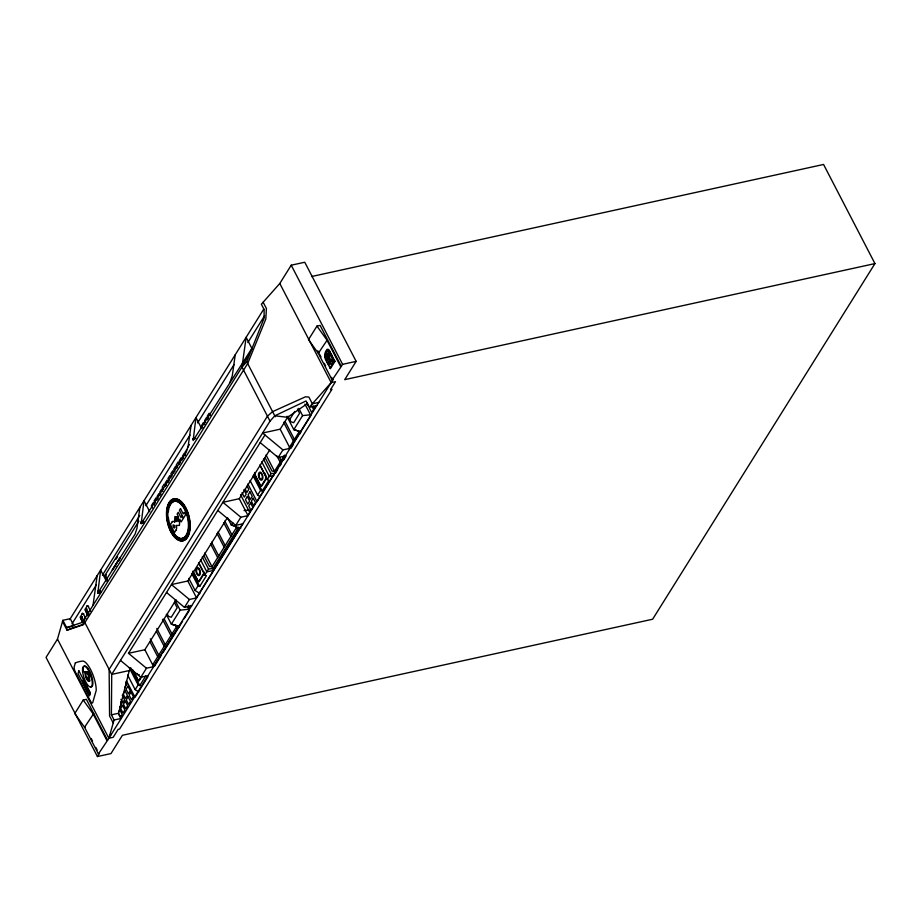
<?xml version="1.0" encoding="UTF-8"?>
<svg xmlns="http://www.w3.org/2000/svg" width="921" height="921" viewBox="0 0 921 921"><rect width="100%" height="100%" fill="white"/><g stroke="black" fill="none" stroke-linecap="round" stroke-linejoin="round"><path stroke-width="1.38" d="M130.759 668.209L129.297 670.546L111.717 674.391L270.026 421.139L274.757 415.82L306.06 400.957L309.306 407.232L331.18 382.618L335.486 381.674L330.512 389.629L331.951 389.318L119.592 729.029L118.153 729.351L113.179 737.307L108.862 738.251L114.077 719.992L111.406 714.823L111.717 674.391L83.684 620.293L241.993 367.042L252.319 347.689L193.122 440.56L195.977 417.57L201.711 428.633M333.563 361.608L333.839 361.976M174.576 522.149L174.875 516.623L176.222 516.716L175.957 521.7L176.705 516.785L177.995 516.773L178.144 521.631L178.467 516.704L177.108 514.091L178.26 512.26L181 517.567L181.99 515.99L183.291 518.511L181.161 521.908L179.756 519.191L179.434 525.407L176.268 525.465M139.911 507.252L136.964 528.286L135.042 534.18L97.799 593.055L100.642 570.064L106.376 581.128M191.084 425.387L188.126 446.432L186.215 452.315L141.178 523.669L144.021 500.679L149.755 511.731M333.126 362.367L333.195 362.851M93.009 605.362L97.166 575.625M235.235 354.746L232.288 375.791L229.859 382.629M270.026 421.139L241.993 367.042L246.149 337.305L252.066 348.737M87.817 673.642L87.53 673.159A5.054 1.635 71.1 0 0 85.262 672.514L84.79 671.605L85.146 673.297A5.054 1.635 71.1 0 0 88.393 681.298A5.054 1.635 71.1 0 0 88.635 675.289L88.197 671.823L87.817 673.642L88.151 672.952A5.054 1.635 71.1 0 0 87 671.743M85.319 671.72L85.768 673.09A5.054 1.635 71.1 0 0 85.803 674.103M114.077 719.992L121.261 718.426L118.579 713.257L129.297 670.546M328.693 355.034L329.027 354.723A1.209 0.622 77.7 0 1 328.233 355.633A1.635 0.84 77.7 0 1 327.715 354.539A1.209 0.622 77.7 0 1 327.853 353.537L328.29 353.457A1.497 0.771 77.7 0 1 328.762 354.136L328.394 355.184M311.574 276.53L823.57 164.468L874.95 263.59L652.632 619.234L122.412 735.292L110.981 753.574L97.43 756.532L46.05 657.41L57.482 639.128L62.858 620.305L70.249 618.682L74.025 625.958M83.684 620.293L83.166 622.112L66.623 627.581L67.037 630.16L83.569 624.68L247.668 363.576L265.835 318.988L266.411 308.5L263.153 302.215M328.498 361.849L328.509 363.139L327.738 363.001L328.889 365.188L328.855 363.853L329.626 364.002L328.498 361.872M330.616 359.34C331.019 364.14 332.907 358.591 329.119 358.856A11.363 5.825 77.7 0 1 328.981 359.098L328.705 359.547M87.334 605.834L84.893 609.529L88.174 616.23M241.993 367.042L246.713 361.723L264.12 318.125L264.12 309.537L261.368 304.229L279.788 283.484L291.22 265.202L304.759 262.243L356.151 361.366L344.719 379.648L874.95 263.59M333.275 362.586L333.218 362.137M333.701 362.022L333.483 361.101L333.517 362.126M82.545 613.478L80.115 617.185L82.775 622.7M327.369 359.8A5.445 2.786 77.7 0 0 328.118 359.248A10.58 5.422 77.7 0 0 328.567 358.614L328.578 358.591A11.374 5.837 77.7 0 0 329.764 354.712L330.155 355.448A10.591 5.434 77.7 0 1 329.108 358.753M69.662 619.637L263.797 309.065M72.011 623.816L96.371 584.847M102.461 575.107L139.75 515.449M145.84 505.71L189.991 435.08M197.601 422.912L234.13 364.463M247.841 342.543L264.58 315.753M107.423 580.76L104.787 575.66L138.898 521.079M116.081 559.174L117.577 556.779M83.281 623.045L80.76 618.175L82.165 616.598M88.059 615.389L85.538 610.519L86.942 608.954M187.539 447.537L189.427 444.509M185.029 452.326L186.917 449.31M119.891 557.712L112.281 569.903L115.367 566.15M117.485 561.96L114.699 566.403L115.85 566.15M118.325 561.419L120.156 558.494M172.043 522.023L170.431 524.602L174.541 532.511L176.141 529.932M98.42 753.965L107.596 740.288L86.367 699.327L83.212 700.018L74.751 713.545L84.559 727.245L98.42 753.965L99.134 753.815L97.43 756.532M332.159 380.051L341.334 366.362L320.105 325.412L316.951 326.103L308.489 339.63L318.309 353.319L332.159 380.051L332.872 379.889L331.56 377.345M176.038 599.847L144.85 649.731L153.623 666.654L146.451 668.22L128.48 653.311L264.96 434.988M280.18 429.186L290.103 448.331L282.92 449.897L262.6 433.031L280.18 429.186L287.605 417.294L307.66 403.41M326.817 355.932L327.22 358.131L326.207 356.174C327.185 353.18 328.682 360.053 326.943 356.001M328.083 355.978L326.967 353.998L327.957 355.92M187.826 580.99L196.587 597.913L189.415 599.479L171.456 584.582L187.826 580.99L227.314 517.809M239.253 498.722L248.025 515.633L240.841 517.211L222.882 502.302L239.253 498.722L269.703 450.001M289.643 419.619L294.755 411.434M124.945 687.308L126.833 684.28L125.67 682.047M332.458 362.69L332.907 363.519M232.771 522.714L231.309 525.051L240.703 528.332M329.925 368.089L331.146 366.121A10.062 5.158 77.7 0 0 332.021 363.933L332.377 360.019L331.456 354.435M332.7 362.759C333.195 364.946 332.423 361.216 333.195 363.081M329.614 363.968L329.983 364.002A10.787 5.538 77.7 0 0 332.113 363.484A35.125 18.017 77.7 0 0 334.058 361.504L334.634 360.572M189.335 609.172L180.136 610.163L171.364 624.185L179.411 626.994M119.903 707.063L121.791 704.047L120.639 701.814M310.469 414.772L302.583 415.613L293.811 429.647L300.522 431.984M118.579 711.91L119.834 709.895L122.159 714.362L120.26 717.39L118.533 714.028M146.451 668.22L139.117 680.032A1.52 0.783 77.7 0 1 137.954 679.64L133.108 670.292M166.517 592.479L184.476 607.388L189.415 599.479M199.869 593.55L195.114 590.499L198.084 585.756L191.798 573.633M198.084 585.756L199.707 586.435L206.431 575.683L204.796 575.003L208.526 569.04L212.958 568.522L238.7 527.33L239.414 527.629L212.498 570.686L206.799 571.803L200.513 559.68M217.782 510.453L235.741 525.361L240.841 517.211M260.194 442.621L278.154 457.53L282.92 449.897M141.638 676.877L139.37 680.527A2.107 1.082 77.7 0 1 137.747 679.963L132.29 669.452M138.737 691.924L135.168 689.633L138.138 684.902L129.331 667.921M259.998 496.615L257.627 495.095L260.585 490.352L253.045 475.8M260.585 490.352L262.209 491.031L268.932 480.278L267.309 479.599L271.027 473.636L275.46 473.106L277.693 469.537M138.138 684.902L139.762 685.569L145.737 676.014M152.759 664.674L176.636 626.476L177.603 628.318L175.497 625.129L171.364 624.185L166.344 614.491M190.67 605.488L189.415 607.503L188.252 605.27M284.601 455.101L274.504 471.264L272.063 471.138L265.064 457.633M289.102 447.905L299.095 431.926M316.225 405.355L314.337 408.371L313.186 406.138M196.472 597.66L242.891 523.404M247.461 516.094L249.741 512.444L240.531 494.669M107.596 740.288L332.872 379.889M341.334 366.362L342.6 364.336L356.151 361.366M153.761 666.459L178.755 626.476M285.855 455.584L257.028 501.692L247.853 483.986M290.403 448.297L310.884 415.544L304.989 404.158M135.79 696.138L147.878 676.797M154.67 665.929L161.474 655.05M162.982 652.632L182.623 621.215M184.131 618.797L189.415 610.347L187.435 606.525M279.926 465.957L281.423 463.574M283.656 460.005L285.89 456.425M291.105 448.078L293.339 444.509M82.971 624.334L67.037 630.16L62.524 621.456M85.262 672.514L85.872 672.307A5.054 1.635 71.1 0 1 86.137 671.8M85.204 672.906L85.826 672.698M88.37 674.713L88.98 674.494M327.485 339.63L318.309 353.319L319.023 353.157L317.791 350.786M318.816 402.385L312.369 403.789L308.857 397.043L305.45 396.813L272.593 411.652L267.435 416.142L109.127 669.383L109.576 715.951L113.225 722.985M309.306 407.232L316.812 405.585M193.019 438.741L195.793 438.131M192.961 439.19L195.517 438.638M278.154 457.53L285.326 455.953M141.063 521.85L143.849 521.24M141.005 522.299L143.572 521.747M140.982 522.702L143.595 522.126M140.994 522.875L143.63 522.299M140.994 523.047L143.653 522.46M141.028 523.324L143.745 522.725M141.086 523.531L143.849 522.921M235.741 525.361L242.925 523.796M114.503 566.334L115.655 566.081M104.787 575.66L106.341 574.75L105.201 575.003L107.181 578.825M97.684 591.247L100.47 590.637M97.638 591.696L100.193 591.132M97.614 592.088L100.228 591.524M97.614 592.433L100.251 591.685M97.649 592.71L100.366 592.122M97.707 592.917L100.47 592.318M97.799 593.055L100.608 592.445M86.85 605.937A1.727 0.886 77.7 0 1 88.174 606.386L88.658 606.283M82.061 613.582A1.727 0.886 77.7 0 1 83.397 614.042L83.88 613.939M72.794 626.234L66.623 627.581L62.858 620.305M184.476 607.388L191.649 605.822M128.48 653.311L144.85 649.731M147.959 675.703L140.786 677.28L120.467 660.403M93.735 713.556L84.559 727.245L85.285 727.083M111.406 714.823L118.579 713.257M109.76 735.096L111.004 734.82M273.859 475.501L269.3 476.399L261.76 461.847M244.019 510.602L249.28 510.038M274.757 415.82L287.605 417.294M296.574 430.268L293.811 429.647L286.903 416.304M328.417 359.904A5.561 2.855 77.7 0 1 327.369 360.491A2.291 1.174 77.7 0 1 326.771 360.284A2.728 1.405 77.7 0 1 325.677 358.419A3.615 1.854 77.7 0 1 325.424 356.611L325.55 356.841A2.821 1.451 77.7 0 0 325.654 357.59L326.322 357.82M326.805 357.993L328.567 358.614M331.238 359.558L333.667 359.984L329.2 350.959A3.005 1.543 77.7 0 0 327.3 350.291A11.904 6.102 77.7 0 0 325.62 353.434A7.621 3.903 77.7 0 0 325.332 357.244L325.493 357.521M301.202 431.926L297.944 430.591L300.05 433.779M175.497 625.129L179.468 626.764M327.761 362.943L326.748 361.976M316.951 326.103L326.759 339.791L340.62 366.523M83.212 700.018L93.021 713.706L106.871 740.438M291.22 265.202L342.6 364.336M319.679 354.435L321.003 356.98M324.296 363.346L325.62 365.89M279.788 283.484L331.18 382.618M311.851 406.138L313.589 409.488L311.701 412.516L309.387 408.038M306.624 402.765L308.362 406.115M298.818 408.348L302.583 415.613M297.448 409.039L299.613 413.23L293.695 422.704L290.921 421.76L288.112 416.315M285.314 421.887L294.409 439.421M283.645 422.267L293.385 441.067M246.713 361.723L275.229 416.729M279.247 456.804L281.193 460.558M276.922 455.93L280.168 462.192M266.065 454.974L275.46 473.106M263.487 459.084L271.027 473.636M264.373 472.657L265.605 475.029M259.768 465.047L267.309 479.599M253.632 474.465L262.209 491.031M250.075 480.543L257.627 495.095M247.07 486.058L248.808 489.408L246.92 492.436L245.182 489.086M210.276 415.463L209.113 413.23L207.225 416.257L208.388 418.491M243.881 489.673L246.195 494.14L244.307 497.167L241.981 492.7M207.639 419.803L206.477 417.57L204.589 420.586L205.751 422.82M204.635 424.673L203.483 422.44L201.595 425.467L202.747 427.701M227.545 517.775L231.309 525.051L235.442 525.995L237.549 529.184L236.582 527.342L212.003 566.668L209.562 566.542L203.829 555.49M224.759 521.056L231.908 534.825M223.734 522.691L230.883 536.471M185.443 455.446L184.281 453.213L182.393 456.24L183.555 458.474M182.358 459.867L181.207 457.633L179.319 460.661L180.47 462.895M218.035 531.82L225.173 545.6M217.011 533.455L224.148 547.235M179.353 464.115L178.19 461.882L176.302 464.898L177.465 467.131M176.751 468.467L175.6 466.233L173.701 469.25L174.863 471.483M211.554 542.181L218.691 555.962M173.862 473.026L172.711 470.792L170.811 473.82L171.974 476.053M210.529 543.827L217.667 557.608M170.972 477.769L169.821 475.535L167.933 478.552L169.084 480.785M168.209 482.431L167.046 480.198L165.158 483.214L166.321 485.448M204.853 552.888L212.958 568.522M202.24 556.917L208.526 569.04M165.273 486.403L164.122 484.17L162.234 487.197L163.385 489.431M162.81 491.273L161.659 489.039L159.77 492.056L160.922 494.289M199.212 563.64L202.896 570.767M198.522 562.881L204.796 575.003M160.07 495.751L158.919 493.518L157.031 496.546L158.182 498.779M157.134 500.103L155.971 497.87L154.083 500.897L155.246 503.131M193.053 571.147L197.9 580.495A1.52 0.783 77.7 0 0 199.063 580.898L203.61 573.622A1.22 0.633 77.7 0 0 203.518 571.953M192.846 571.481L197.693 580.829A2.107 1.082 77.7 0 0 199.316 581.381L203.863 574.105A1.819 0.933 77.7 0 0 204.071 573.403M192.443 572.413L199.707 586.435M154.36 505.007L153.197 502.774L151.309 505.802L152.472 508.035M188.84 578.376L195.114 590.499M175.105 600.457L180.136 610.163M174.449 602.541L177.166 607.779L171.248 617.254L168.474 616.299L167.288 614.008M164.168 618.935L171.962 633.97M162.499 619.326L170.938 635.605M156.789 628.456L165.227 644.735M156.409 631.346L164.203 646.369M150.307 638.817L158.746 655.107M149.927 641.707L157.721 656.742M130.517 667.737L139.762 685.569M127.628 675.081L135.168 689.633M88.174 606.386L90.73 611.337M126.465 680.803L135.03 697.347M86.459 609.057L88.98 613.927M83.397 614.042L85.952 618.981M81.681 616.713L84.202 621.571M122.24 695.274L124.565 699.741L122.666 702.758L120.939 699.407M57.482 639.128L108.862 738.251M91.225 738.538L92.537 741.083M95.842 747.449L97.154 749.993M332.953 362.759L333.034 363.3M333.298 361.792L333.483 362.586M334.07 361.446L333.724 361.481M329.05 350.889A2.659 1.37 77.7 0 1 329.637 354.159L329.384 353.664A2.349 1.197 77.7 0 0 329.234 352.11A1.934 0.99 77.7 0 0 328.348 350.786M327.416 360.007A2.452 1.255 77.7 0 1 325.677 357.59M329.039 350.901A2.187 1.117 77.7 0 0 328.141 350.21A4.283 2.199 77.7 0 0 327.208 350.602A9.268 4.755 77.7 0 0 326.356 351.834A9.843 5.054 77.7 0 0 325.504 355.195L325.597 355.368A10.764 5.514 77.7 0 1 327.139 351.2A3.926 2.015 77.7 0 1 328.187 350.717M90.442 686.698A10.971 3.546 71.1 0 0 92.848 682.104A10.971 3.546 71.1 0 0 89.291 670.5L88.025 668.473A10.971 3.546 71.1 0 0 83.293 671.916M89.878 681.033A5.054 1.635 71.1 0 1 86.321 676.521M89.245 675.07A5.054 1.635 71.1 0 1 89.694 676.313M89.556 680.216A4.156 1.347 71.1 0 1 88.83 680.262M87.898 679.272A4.156 1.347 71.1 0 1 87.426 678.466M86.988 677.522A4.156 1.347 71.1 0 1 86.62 676.498M86.781 672.457A4.156 1.347 71.1 0 1 89.659 677.361M179.607 538.06A18.938 9.705 77.7 0 1 176.913 536.517M176.026 535.746A18.938 9.705 77.7 0 1 172.043 530.208M171.536 529.184A18.938 9.705 77.7 0 1 170.201 525.868M169.821 524.705A18.938 9.705 77.7 0 1 169.176 522.311M168.923 521.102A18.938 9.705 77.7 0 1 168.393 517.452M168.382 511.65A18.938 9.705 77.7 0 1 168.819 508.864M169.153 507.586A18.938 9.705 77.7 0 1 186.065 511.454A18.938 9.705 77.7 0 1 182.22 538.348M176.256 525.477A4.11 2.107 77.7 0 1 176.153 529.955M172.031 522A4.202 2.153 77.7 0 1 174.576 522.172M254.392 473.889A2.118 1.082 77.7 0 0 254.737 474.902L260.194 485.425A2.107 1.082 77.7 0 0 261.817 485.977L266.365 478.701A1.819 0.933 77.7 0 0 266.227 476.215M260.286 465.554A1.612 0.829 77.7 0 1 260.482 465.865L266.019 476.537A1.22 0.633 77.7 0 1 266.111 478.218L261.564 485.494A1.52 0.783 77.7 0 1 260.401 485.091L254.944 474.58A1.52 0.783 77.7 0 1 254.668 473.647M254.657 473.083A1.52 0.783 77.7 0 1 254.829 472.496M203.725 571.619A1.819 0.933 77.7 0 1 204.025 572.494M139.313 674.656A4.11 2.107 77.7 0 1 138.196 674.575M137.609 674.126A4.11 2.107 77.7 0 1 137.079 673.458M329.994 360.986L330.04 361.297A2.072 1.059 77.7 0 0 330.34 361.872L330.593 361.469A2.072 1.059 77.7 0 0 330.294 360.894L330.04 360.859M329.281 362.126L329.327 362.011M334.922 361.412L330.409 368.688L325.424 359.409A7.725 3.96 77.7 0 1 325.827 351.246L326.541 350.084A3.983 2.038 77.7 0 1 329.373 350.417L334.922 361.412M174.737 527.203C174.806 530.438 171.329 523.519 173.919 524.993A1.992 1.025 77.7 0 1 174.633 526.375L174.737 527.203M329.764 360.79L329.879 361.585A3.247 1.669 77.7 0 0 330.155 362.137L330.754 361.182A3.247 1.669 77.7 0 0 330.466 360.641L329.764 360.79M329.039 361.93C330.075 365.361 330.639 361.251 329.039 361.93M327.98 354.055L328.06 354.643L328.014 353.975M75.326 662.936L74.221 666.792A3.926 1.266 71.1 0 0 75.326 671.927L90.523 701.238A3.983 1.289 71.1 0 0 92.756 702.516L96.233 690.37A18.558 5.998 71.1 0 0 91.789 672.031A18.558 5.998 71.1 0 0 83.12 661.071A222.422 71.861 71.1 0 0 75.326 662.936M78.849 670.764L78.032 673.642L89.533 695.839L90.362 692.96L78.849 670.764M83.385 679.986L82.729 682.265L89.383 695.113L90.039 692.834L83.385 679.986M329.511 354.401L328.095 351.684L329.511 354.401M180.504 508.611L179.422 510.338L183.475 518.155L185.582 514.77L184.269 512.226L183.233 513.883L180.504 508.611M325.631 355.748L325.666 356.542L325.631 355.748M326.011 356.485L326.932 358.534L326.011 356.485M125.049 690.9L123.161 693.916L125.475 698.383L127.374 695.367L125.049 690.9M127.938 686.191L126.05 689.219L128.364 693.686L130.252 690.658L127.938 686.191M249.948 491.883L248.06 494.911L250.385 499.378L252.273 496.35L249.948 491.883M247.335 496.615L245.447 499.643L247.761 504.109L249.649 501.082L247.335 496.615M122.574 705.521L120.674 708.537L123 713.004L124.888 709.987L122.574 705.521M125.337 701.215L123.449 704.231L125.763 708.698L127.651 705.682L125.337 701.215M128.146 696.84L126.258 699.856L128.572 704.323L130.46 701.307L128.146 696.84M131.024 692.132L129.136 695.159L131.45 699.626L133.338 696.598L131.024 692.132M253.24 498.226L251.352 501.254L253.666 505.721L255.554 502.705L253.24 498.226M250.616 502.958L248.728 505.986L251.042 510.453L252.93 507.436L250.616 502.958M88.669 670.707L87.414 668.681A10.971 3.546 71.1 0 0 82.959 673.838A10.971 3.546 71.1 0 0 91.121 686.928A10.971 3.546 71.1 0 0 88.669 670.707M85.584 674.725A4.156 1.347 71.1 0 0 88.623 680.584A4.156 1.347 71.1 0 0 87.979 674.575A4.156 1.347 71.1 0 0 85.584 674.725M167.035 510.568A21.436 10.994 77.7 0 0 182.703 540.8A21.436 10.994 77.7 0 0 185.938 507.978A21.436 10.994 77.7 0 0 167.035 510.568M167.403 510.867A20.757 10.649 77.7 0 0 182.577 540.132A20.757 10.649 77.7 0 0 185.708 508.346A20.757 10.649 77.7 0 0 167.403 510.867M167.944 511.742A18.938 9.705 77.7 0 0 181.794 538.44A18.938 9.705 77.7 0 0 184.649 509.451A18.938 9.705 77.7 0 0 167.944 511.742M166.609 510.66A21.436 10.994 77.7 0 0 182.277 540.892A21.436 10.994 77.7 0 0 185.512 508.07A21.436 10.994 77.7 0 0 166.609 510.66M166.966 510.959A20.757 10.649 77.7 0 0 182.139 540.236A20.757 10.649 77.7 0 0 185.282 508.438A20.757 10.649 77.7 0 0 166.966 510.959M258.502 474.004A4.11 2.107 77.7 0 0 261.219 480.209A4.11 2.107 77.7 0 0 262.266 474.292A4.11 2.107 77.7 0 0 258.502 474.004M259.008 474.845A3.085 1.577 77.7 0 0 261.265 479.196A3.085 1.577 77.7 0 0 261.725 474.465A3.085 1.577 77.7 0 0 259.008 474.845M196 569.408A4.11 2.107 77.7 0 0 198.717 575.613A4.11 2.107 77.7 0 0 199.765 569.696A4.11 2.107 77.7 0 0 196 569.408M196.507 570.249A3.085 1.577 77.7 0 0 198.763 574.6A3.085 1.577 77.7 0 0 199.224 569.869A3.085 1.577 77.7 0 0 196.507 570.249"/></g></svg>
